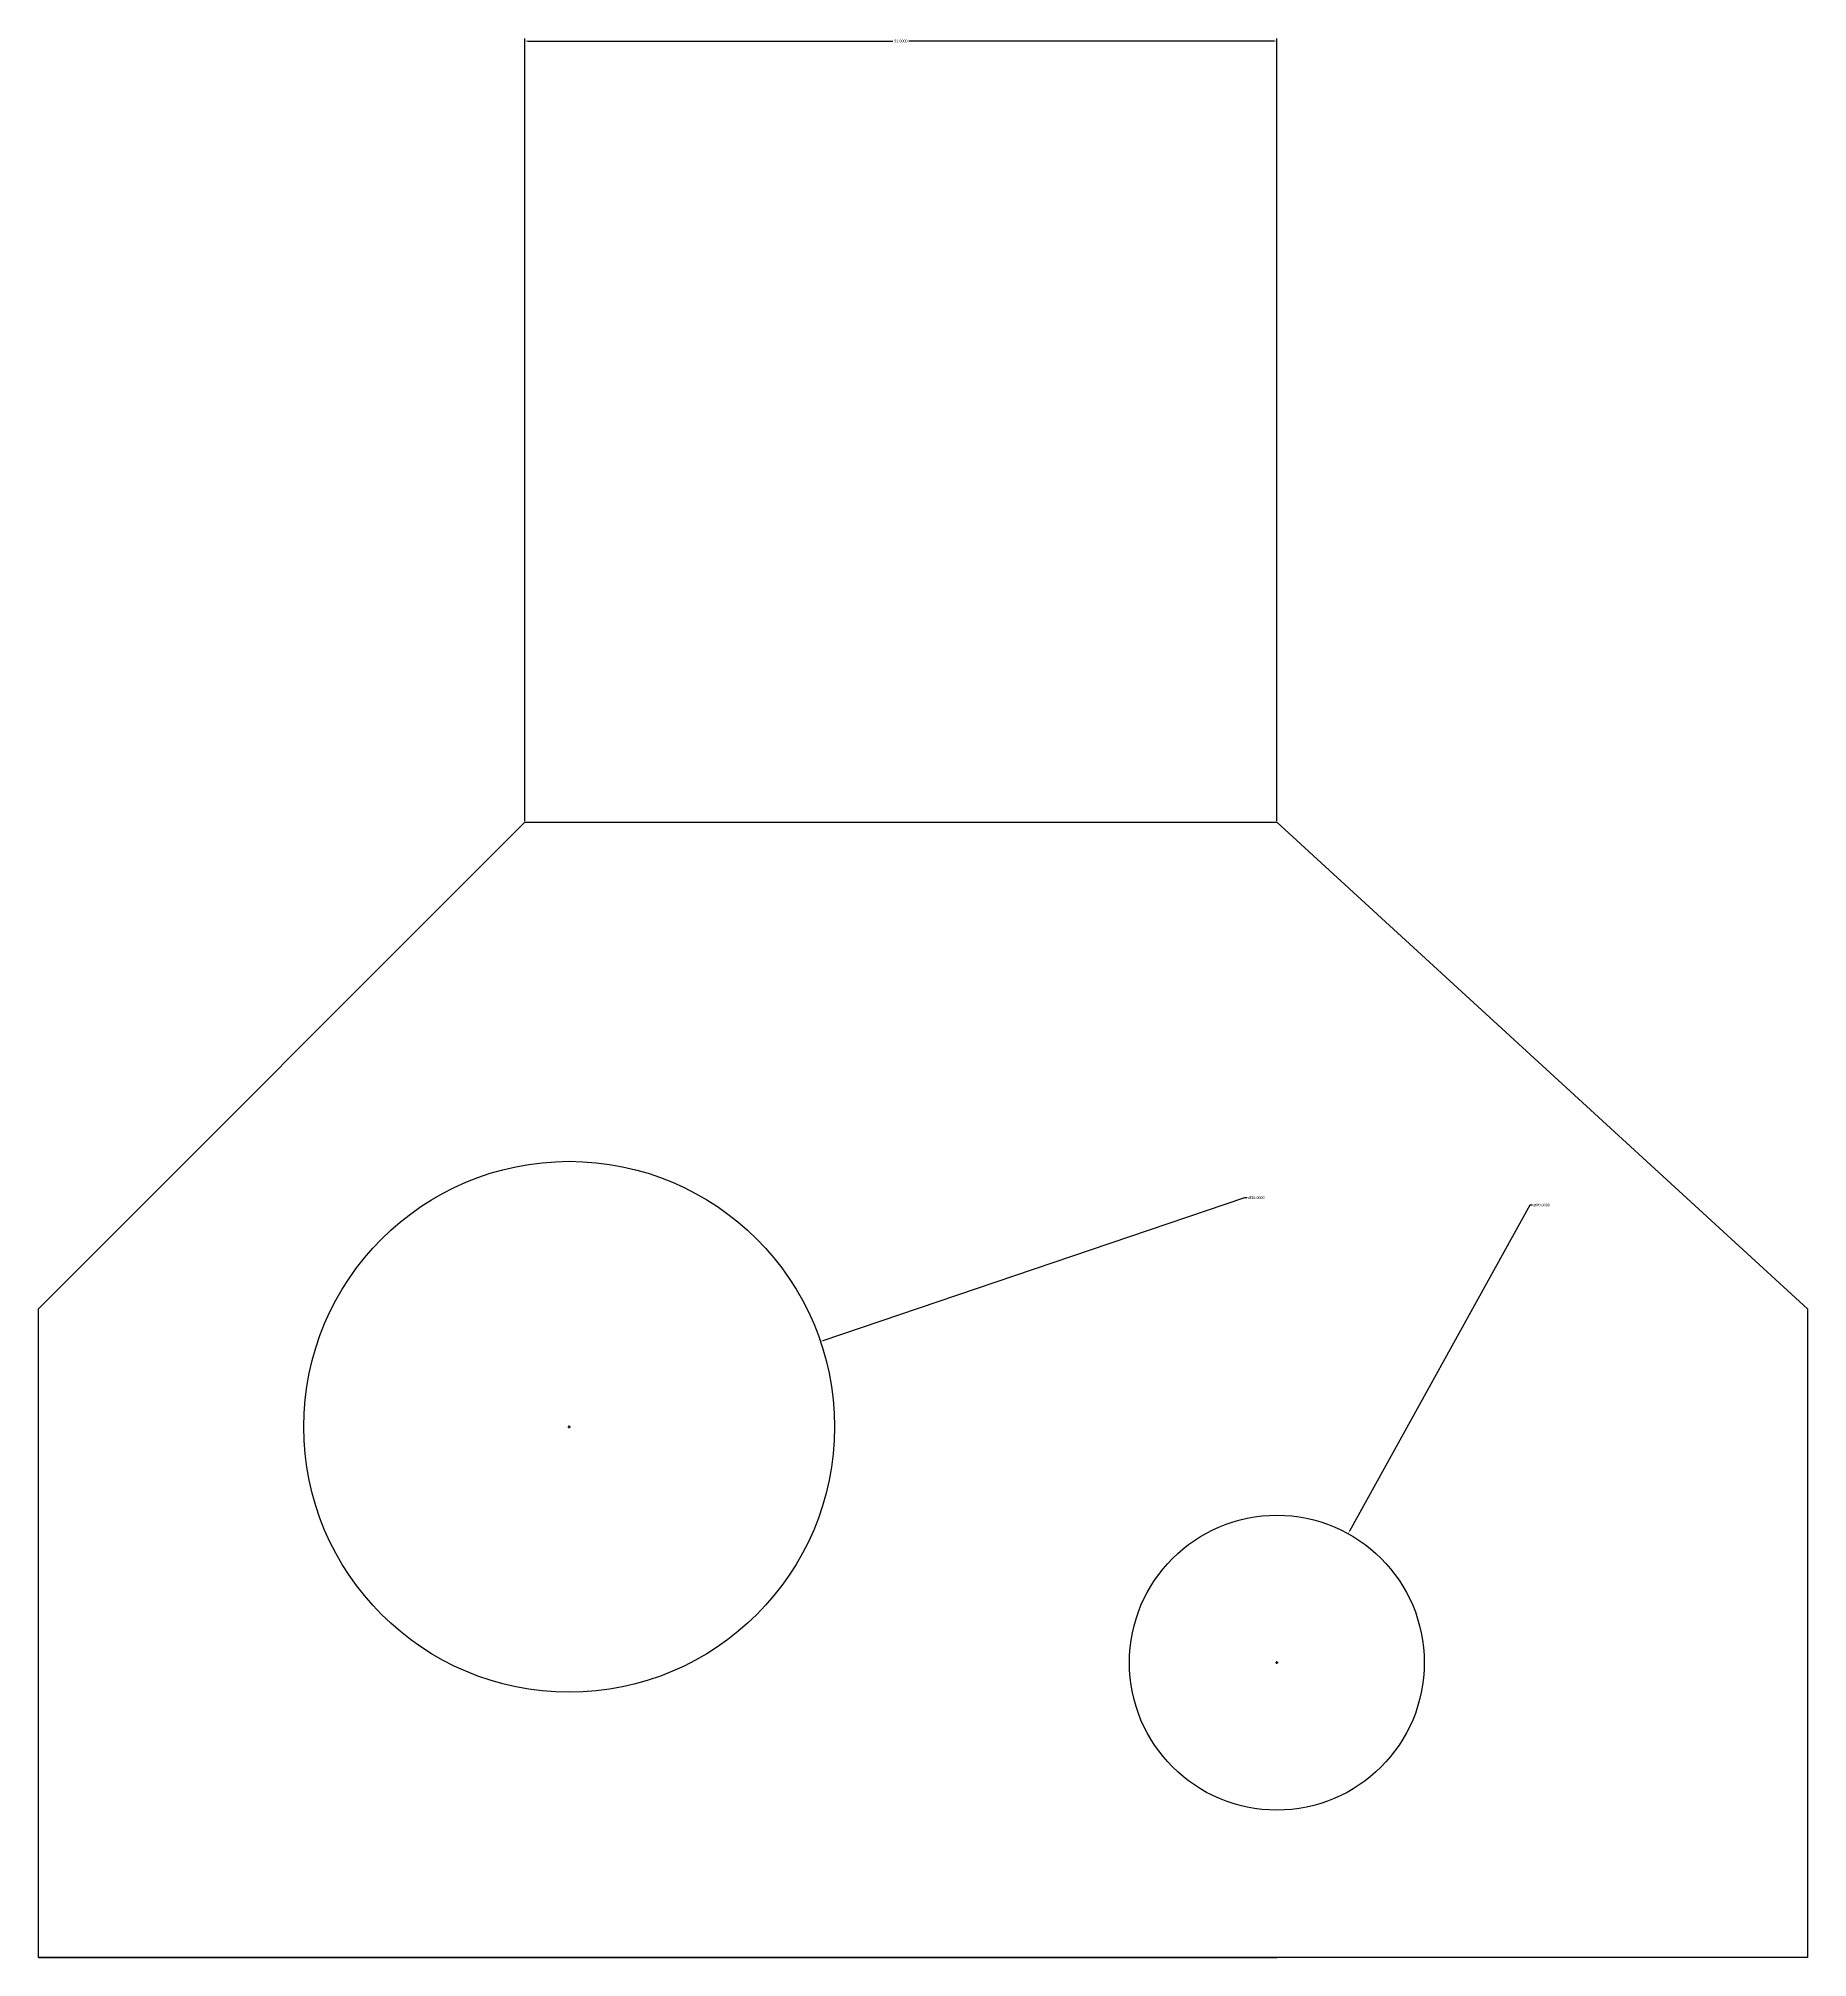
# Model space of a CAD drawing. Header units: inches. Extents: x 2 to 122, y 2 to 133.
import ezdxf

# ---------------------------------------------------------------- set-up
doc = ezdxf.new("R2010")
doc.units = ezdxf.units.IN
doc.header["$MEASUREMENT"] = 0
doc.styles.get("Standard").update_dxf_attribs({"font": 'arial.ttf'})
doc.dimstyles.get("Standard").update_dxf_attribs({"dimtxt": 0.18, "dimasz": 0.18, "dimexe": 0.18, "dimexo": 0.0625, "dimgap": 0.09, "dimtad": 0, "dimtih": 1, "dimtoh": 1, "dimdec": 4, "dimzin": 0, "dimdsep": 46, "dimtxsty": 'Standard', "dimcen": 0.09, "dimadec": 0, "dimazin": 0, "dimtfac": 1, "dimtdec": 4, "dimtofl": 0, "dimtmove": 0, "dimatfit": 3, "dimfxl": 1, "dimtolj": 1, "dimtzin": 0, "dimarcsym": 0})

# ---------------------------------------------------------------- blocks, each defined once
blk = doc.blocks.new('*D4')
at = {"color": 0, "lineweight": -2, "transparency": 16777216}
for p, q in [((83.9, 53.94), (55.3, 44.24)), ((84.08, 53.94), (83.9, 53.94)), ((38, 38.41), (38.18, 38.41)), ((38.09, 38.32), (38.09, 38.5))]:
    blk.add_line(p, q, dxfattribs=at)
at = {"color": 0, "transparency": 16777216}
blk.add_solid([(55.3, 44.27), (55.31, 44.22), (55.13, 44.19)], dxfattribs=at)
at = {"layer": 'Defpoints', "color": 0, "transparency": 16777216}
for p in [(55.13, 44.19), (21.04, 32.63)]:
    blk.add_point(p, dxfattribs=at)
at = {"color": 0, "transparency": 16777216, "insert": (84.71, 53.94), "char_height": 0.18, "attachment_point": 5}
blk.add_mtext('\\A1;∅36.0000', dxfattribs=at)
blk = doc.blocks.new('*D5')
at = {"color": 0, "lineweight": -2, "transparency": 16777216}
for p, q in [((103.24, 53.43), (91.01, 31.32)), ((103.42, 53.43), (103.24, 53.43)), ((86, 22.41), (86.18, 22.41)), ((86.09, 22.32), (86.09, 22.5))]:
    blk.add_line(p, q, dxfattribs=at)
at = {"color": 0, "transparency": 16777216}
blk.add_solid([(90.99, 31.33), (91.04, 31.3), (90.93, 31.16)], dxfattribs=at)
at = {"layer": 'Defpoints', "color": 0, "transparency": 16777216}
for p in [(90.93, 31.16), (81.25, 13.65)]:
    blk.add_point(p, dxfattribs=at)
at = {"color": 0, "transparency": 16777216, "insert": (104.05, 53.43), "char_height": 0.18, "attachment_point": 5}
blk.add_mtext('\\A1;∅20.0000', dxfattribs=at)
blk = doc.blocks.new('*D6')
at = {"color": 0, "lineweight": -2, "transparency": 16777216}
for p, q in [((35.09, 79.47), (35.09, 132.56)), ((35.27, 132.38), (60.05, 132.38)), ((85.91, 132.38), (61.12, 132.38)), ((86.09, 79.47), (86.09, 132.56))]:
    blk.add_line(p, q, dxfattribs=at)
at = {"color": 0, "transparency": 16777216}
for points in [[(35.27, 132.41), (35.27, 132.35), (35.09, 132.38)], [(85.91, 132.41), (85.91, 132.35), (86.09, 132.38)]]:
    blk.add_solid(points, dxfattribs=at)
at = {"layer": 'Defpoints', "color": 0, "transparency": 16777216}
for p in [(86.09, 132.38), (35.09, 79.41), (86.09, 79.41)]:
    blk.add_point(p, dxfattribs=at)
at = {"color": 0, "transparency": 16777216, "insert": (60.59, 132.38), "char_height": 0.18, "attachment_point": 5}
blk.add_mtext('\\A1;51.0000', dxfattribs=at)

msp = doc.modelspace()

# ---------------------------------------------------------------- linework, layer by layer
msp.add_line((2.08749, 2.40655), (86.08749, 2.40655))
msp.add_lwpolyline([(35.08749, 79.40655), (86.08749, 79.40655), (122.08749, 46.40655), (122.08749, 2.40655), (2.08749, 2.40655), (2.08749, 46.40655)], close=True)
for centre, radius in [((38.08749, 38.40655), 18), ((86.08749, 22.40655), 10)]:
    msp.add_circle(centre, radius)

# ---------------------------------------------------------------- dimensions: what is measured, and where the dimension line sits
dim = msp.add_linear_dim(base=(86.08749, 132.37881), p1=(35.08749, 79.40655), p2=(86.08749, 79.40655), dimstyle='Standard')
dim.commit()
dim.dimension.update_dxf_attribs({"geometry": '*D6', "text_midpoint": (60.58749, 132.37881)})
for p1, p2, picture, middle in [((21.0406, 32.62695), (55.13437, 44.18614), '*D4', (84.71058, 53.93867)), ((81.24919, 13.65492), (90.92578, 31.15817), '*D5', (104.04998, 53.43029))]:
    dim = msp.add_diameter_dim_2p(p1=p1, p2=p2, dimstyle='Standard')
    dim.commit()
    dim.dimension.update_dxf_attribs({"geometry": picture, "text_midpoint": middle, "dimtype": 163})

doc.saveas('drawing.dxf')
